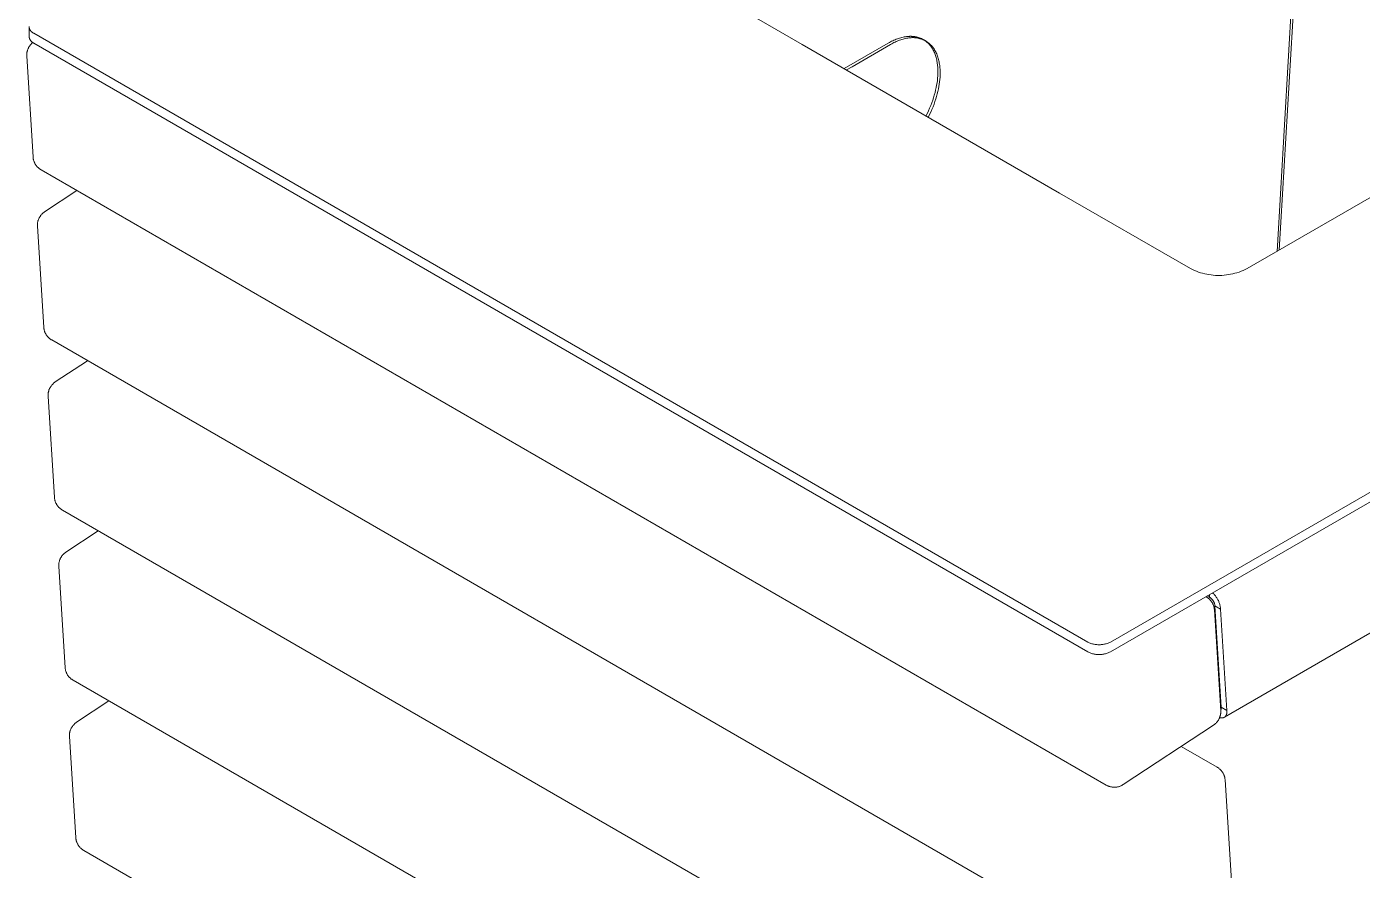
# Model space of a CAD drawing. Header units: millimetres. Extents: x -92 to 3826, y 8 to 2374.
# Drawn here: x 2458.9 to 2792.3, y 1609.1 to 1819.5 of the extents above; entities that cross this region are included whole.
import ezdxf

# ---------------------------------------------------------------- set-up
doc = ezdxf.new("R2010")
doc.units = ezdxf.units.MM
doc.layers.add('ZANO_R', color=7, linetype='Continuous', lineweight=0)

msp = doc.modelspace()

# ---------------------------------------------------------------- linework, layer by layer
at = {"layer": 'ZANO_R'}
for p, q in [((2771, 1763.47), (2779.61, 1910.69)), ((2771.56, 1763.8), (2780.14, 1910.38)), ((2729.4, 1666), (3058.28, 1855.8)), ((2729.4, 1663.55), (3058.28, 1853.35)), ((2897.87, 1836.69), (2763.52, 1759.16)), ((2652.5, 1815.09), (2622.1, 1832.65)), ((2459.53, 1819.53), (2459.53, 1819.5)), ((2459.53, 1817.05), (2459.53, 1819.5)), ((2459.53, 1819.5), (2459.53, 1819.47)), ((2459.53, 1819.47), (2459.53, 1819.44)), ((2459.53, 1819.44), (2459.53, 1819.41)), ((2459.53, 1819.41), (2459.54, 1819.38)), ((2459.53, 1817.05), (2459.54, 1816.98)), ((2459.54, 1819.38), (2459.54, 1819.35)), ((2459.54, 1819.35), (2459.54, 1819.32)), ((2459.54, 1819.32), (2459.55, 1819.29)), ((2459.54, 1816.98), (2459.55, 1816.91)), ((2459.55, 1819.29), (2459.55, 1819.26)), ((2459.55, 1819.26), (2459.56, 1819.23)), ((2459.55, 1816.91), (2459.56, 1816.84)), ((2459.56, 1819.23), (2459.56, 1819.2)), ((2459.56, 1819.2), (2459.57, 1819.17)), ((2459.56, 1816.84), (2459.58, 1816.77)), ((2459.57, 1819.17), (2459.58, 1819.14)), ((2459.58, 1819.14), (2459.59, 1819.12)), ((2459.58, 1816.77), (2459.59, 1816.71)), ((2459.59, 1819.12), (2459.6, 1819.09)), ((2459.6, 1819.09), (2459.6, 1819.06)), ((2459.6, 1819.06), (2459.61, 1819.03)), ((2459.61, 1819.03), (2459.63, 1819)), ((2459.63, 1819), (2459.64, 1818.97)), ((2459.64, 1818.97), (2459.65, 1818.94)), ((2459.65, 1818.94), (2459.66, 1818.91)), ((2459.66, 1818.91), (2459.68, 1818.88)), ((2459.68, 1818.88), (2459.69, 1818.86)), ((2459.69, 1818.86), (2459.7, 1818.83)), ((2459.7, 1818.83), (2459.72, 1818.8)), ((2459.72, 1818.8), (2459.73, 1818.77)), ((2459.73, 1818.77), (2459.75, 1818.75)), ((2459.75, 1818.75), (2459.77, 1818.72)), ((2459.77, 1818.72), (2459.78, 1818.69)), ((2459.78, 1818.69), (2459.82, 1818.64)), ((2459.82, 1818.64), (2459.86, 1818.58)), ((2459.86, 1818.58), (2459.9, 1818.53)), ((2459.9, 1818.53), (2459.94, 1818.48)), ((2459.94, 1818.48), (2459.99, 1818.43)), ((2459.99, 1818.43), (2460.03, 1818.38)), ((2460.03, 1818.38), (2460.08, 1818.33)), ((2460.08, 1818.33), (2460.13, 1818.28)), ((2460.13, 1818.28), (2460.18, 1818.24)), ((2460.18, 1818.24), (2460.23, 1818.19)), ((2460.23, 1818.19), (2460.29, 1818.15)), ((2460.29, 1818.15), (2460.34, 1818.1)), ((2460.34, 1818.1), (2460.4, 1818.06)), ((2460.4, 1818.06), (2460.46, 1818.02)), ((2460.46, 1818.02), (2460.52, 1817.98)), ((2460.52, 1817.98), (2460.58, 1817.94)), ((2460.58, 1817.94), (2460.64, 1817.9)), ((2460.64, 1817.9), (2460.7, 1817.87)), ((2460.7, 1817.87), (2723.75, 1666)), ((2677.09, 1816.77), (2676.8, 1816.69)), ((2677.38, 1816.85), (2677.09, 1816.77)), ((2677.67, 1816.91), (2677.38, 1816.85)), ((2677.96, 1816.97), (2677.67, 1816.91)), ((2678.25, 1817.02), (2677.96, 1816.97)), ((2678.53, 1817.06), (2678.25, 1817.02)), ((2678.82, 1817.09), (2678.53, 1817.06)), ((2679.1, 1817.11), (2678.82, 1817.09)), ((2679.24, 1817.11), (2679.1, 1817.11)), ((2679.38, 1816.76), (2679.1, 1816.73)), ((2679.38, 1817.12), (2679.24, 1817.11)), ((2679.52, 1817.12), (2679.38, 1817.12)), ((2679.67, 1816.78), (2679.38, 1816.76)), ((2679.66, 1817.12), (2679.52, 1817.12)), ((2679.8, 1817.11), (2679.66, 1817.12)), ((2679.81, 1816.79), (2679.67, 1816.78)), ((2679.94, 1817.11), (2679.8, 1817.11)), ((2679.95, 1816.79), (2679.81, 1816.79)), ((2680.07, 1817.1), (2679.94, 1817.11)), ((2680.09, 1816.79), (2679.95, 1816.79)), ((2680.21, 1817.08), (2680.07, 1817.1)), ((2680.23, 1816.79), (2680.09, 1816.79)), ((2680.35, 1817.07), (2680.21, 1817.08)), ((2680.36, 1816.79), (2680.23, 1816.79)), ((2680.48, 1817.05), (2680.35, 1817.07)), ((2680.5, 1816.78), (2680.36, 1816.79)), ((2680.61, 1817.03), (2680.48, 1817.05)), ((2680.64, 1816.77), (2680.5, 1816.78)), ((2680.75, 1817.01), (2680.61, 1817.03)), ((2680.78, 1816.76), (2680.64, 1816.77)), ((2680.88, 1816.99), (2680.75, 1817.01)), ((2680.91, 1816.74), (2680.78, 1816.76)), ((2681.01, 1816.96), (2680.88, 1816.99)), ((2681.14, 1816.93), (2681.01, 1816.96)), ((2681.27, 1816.9), (2681.14, 1816.93)), ((2681.4, 1816.86), (2681.27, 1816.9)), ((2681.53, 1816.82), (2681.4, 1816.86)), ((2681.65, 1816.78), (2681.53, 1816.82)), ((2681.78, 1816.74), (2681.65, 1816.78)), ((2459.05, 1813.41), (2459.09, 1813.54)), ((2459.09, 1813.54), (2459.13, 1813.68)), ((2459.13, 1813.68), (2459.17, 1813.81)), ((2459.17, 1813.81), (2459.22, 1813.94)), ((2459.22, 1813.94), (2459.28, 1814.06)), ((2459.28, 1814.06), (2459.34, 1814.19)), ((2459.34, 1814.19), (2459.4, 1814.31)), ((2459.4, 1814.31), (2459.47, 1814.43)), ((2459.47, 1814.43), (2459.54, 1814.55)), ((2459.54, 1814.55), (2459.61, 1814.67)), ((2459.59, 1816.71), (2459.61, 1816.64)), ((2459.61, 1816.64), (2459.64, 1816.57)), ((2459.61, 1814.67), (2459.69, 1814.78)), ((2459.64, 1816.57), (2459.66, 1816.51)), ((2459.66, 1816.51), (2459.69, 1816.44)), ((2459.69, 1816.44), (2459.72, 1816.38)), ((2459.69, 1814.78), (2459.77, 1814.89)), ((2459.72, 1816.38), (2459.75, 1816.32)), ((2459.75, 1816.32), (2459.78, 1816.26)), ((2459.77, 1814.89), (2459.86, 1815)), ((2459.78, 1816.26), (2459.82, 1816.19)), ((2459.82, 1816.19), (2459.86, 1816.14)), ((2459.86, 1816.14), (2459.9, 1816.08)), ((2459.86, 1815), (2459.95, 1815.1)), ((2459.9, 1816.08), (2459.94, 1816.02)), ((2459.94, 1816.02), (2459.98, 1815.97)), ((2459.95, 1815.1), (2460.05, 1815.2)), ((2459.98, 1815.97), (2460.03, 1815.91)), ((2460.03, 1815.91), (2460.08, 1815.86)), ((2460.05, 1815.2), (2460.14, 1815.3)), ((2460.08, 1815.86), (2460.13, 1815.81)), ((2460.13, 1815.81), (2460.18, 1815.76)), ((2460.14, 1815.3), (2460.24, 1815.4)), ((2460.18, 1815.76), (2460.23, 1815.72)), ((2460.23, 1815.72), (2460.28, 1815.67)), ((2460.24, 1815.4), (2460.35, 1815.49)), ((2460.28, 1815.67), (2460.34, 1815.63)), ((2460.34, 1815.63), (2460.4, 1815.59)), ((2460.35, 1815.49), (2460.46, 1815.57)), ((2460.4, 1815.59), (2460.45, 1815.55)), ((2460.45, 1815.55), (2460.51, 1815.52)), ((2460.51, 1815.52), (2460.58, 1815.48)), ((2460.58, 1815.48), (2460.64, 1815.45)), ((2460.64, 1815.45), (2460.7, 1815.42)), ((2460.7, 1815.42), (2723.74, 1663.55)), ((2652.5, 1815.09), (2716.73, 1778.01)), ((2673.98, 1815.43), (2662.95, 1809.06)), ((2674.54, 1815.1), (2664.93, 1809.55)), ((2674.25, 1815.59), (2673.98, 1815.43)), ((2674.53, 1815.74), (2674.25, 1815.59)), ((2674.81, 1815.88), (2674.53, 1815.74)), ((2674.82, 1815.26), (2674.54, 1815.1)), ((2675.09, 1816.02), (2674.81, 1815.88)), ((2675.09, 1815.41), (2674.82, 1815.26)), ((2675.37, 1816.15), (2675.09, 1816.02)), ((2675.37, 1815.55), (2675.09, 1815.41)), ((2675.66, 1816.27), (2675.37, 1816.15)), ((2675.65, 1815.69), (2675.37, 1815.55)), ((2675.94, 1815.82), (2675.65, 1815.69)), ((2675.94, 1816.38), (2675.66, 1816.27)), ((2676.23, 1816.49), (2675.94, 1816.38)), ((2676.22, 1815.94), (2675.94, 1815.82)), ((2676.51, 1816.06), (2676.22, 1815.94)), ((2676.52, 1816.59), (2676.23, 1816.49)), ((2676.79, 1816.17), (2676.51, 1816.06)), ((2676.8, 1816.69), (2676.52, 1816.59)), ((2677.08, 1816.27), (2676.79, 1816.17)), ((2677.37, 1816.36), (2677.08, 1816.27)), ((2677.66, 1816.44), (2677.37, 1816.36)), ((2677.95, 1816.52), (2677.66, 1816.44)), ((2678.24, 1816.59), (2677.95, 1816.52)), ((2678.52, 1816.64), (2678.24, 1816.59)), ((2678.81, 1816.69), (2678.52, 1816.64)), ((2679.1, 1816.73), (2678.81, 1816.69)), ((2681.05, 1816.73), (2680.91, 1816.74)), ((2681.18, 1816.71), (2681.05, 1816.73)), ((2681.31, 1816.68), (2681.18, 1816.71)), ((2681.45, 1816.66), (2681.31, 1816.68)), ((2681.58, 1816.63), (2681.45, 1816.66)), ((2681.71, 1816.6), (2681.58, 1816.63)), ((2681.84, 1816.57), (2681.71, 1816.6)), ((2681.9, 1816.69), (2681.78, 1816.74)), ((2681.96, 1816.53), (2681.84, 1816.57)), ((2682.02, 1816.64), (2681.9, 1816.69)), ((2682.09, 1816.5), (2681.96, 1816.53)), ((2682.14, 1816.59), (2682.02, 1816.64)), ((2682.22, 1816.46), (2682.09, 1816.5)), ((2682.26, 1816.54), (2682.14, 1816.59)), ((2682.34, 1816.41), (2682.22, 1816.46)), ((2682.38, 1816.48), (2682.26, 1816.54)), ((2682.47, 1816.37), (2682.34, 1816.41)), ((2682.5, 1816.42), (2682.38, 1816.48)), ((2682.59, 1816.32), (2682.47, 1816.37)), ((2682.61, 1816.36), (2682.5, 1816.42)), ((2682.71, 1816.27), (2682.59, 1816.32)), ((2682.73, 1816.3), (2682.61, 1816.36)), ((2682.83, 1816.21), (2682.71, 1816.27)), ((2682.95, 1816.16), (2682.83, 1816.21)), ((2683.06, 1816.1), (2682.95, 1816.16)), ((2683.11, 1816.06), (2683, 1816.13)), ((2683.18, 1816.04), (2683.06, 1816.1)), ((2683.21, 1815.98), (2683.11, 1816.06)), ((2683.29, 1815.97), (2683.18, 1816.04)), ((2683.31, 1815.91), (2683.21, 1815.98)), ((2683.4, 1815.9), (2683.29, 1815.97)), ((2683.41, 1815.83), (2683.31, 1815.91)), ((2683.52, 1815.84), (2683.4, 1815.9)), ((2683.51, 1815.75), (2683.41, 1815.83)), ((2683.61, 1815.67), (2683.51, 1815.75)), ((2683.63, 1815.76), (2683.52, 1815.84)), ((2683.71, 1815.59), (2683.61, 1815.67)), ((2683.73, 1815.69), (2683.63, 1815.76)), ((2683.8, 1815.5), (2683.71, 1815.59)), ((2683.84, 1815.61), (2683.73, 1815.69)), ((2683.89, 1815.42), (2683.8, 1815.5)), ((2683.94, 1815.53), (2683.84, 1815.61)), ((2683.98, 1815.33), (2683.89, 1815.42)), ((2684.05, 1815.45), (2683.94, 1815.53)), ((2684.07, 1815.23), (2683.98, 1815.33)), ((2684.15, 1815.37), (2684.05, 1815.45)), ((2684.16, 1815.14), (2684.07, 1815.23)), ((2684.25, 1815.28), (2684.15, 1815.37)), ((2684.25, 1815.04), (2684.16, 1815.14)), ((2684.35, 1815.19), (2684.25, 1815.28)), ((2684.33, 1814.95), (2684.25, 1815.04)), ((2684.41, 1814.85), (2684.33, 1814.95)), ((2684.44, 1815.1), (2684.35, 1815.19)), ((2684.49, 1814.74), (2684.41, 1814.85)), ((2684.54, 1815.01), (2684.44, 1815.1)), ((2684.57, 1814.64), (2684.49, 1814.74)), ((2684.63, 1814.91), (2684.54, 1815.01)), ((2684.65, 1814.53), (2684.57, 1814.64)), ((2684.72, 1814.82), (2684.63, 1814.91)), ((2684.73, 1814.43), (2684.65, 1814.53)), ((2684.81, 1814.72), (2684.72, 1814.82)), ((2684.8, 1814.32), (2684.73, 1814.43)), ((2684.87, 1814.21), (2684.8, 1814.32)), ((2684.9, 1814.61), (2684.81, 1814.72)), ((2684.94, 1814.09), (2684.87, 1814.21)), ((2684.99, 1814.51), (2684.9, 1814.61)), ((2685.01, 1813.98), (2684.94, 1814.09)), ((2685.07, 1814.4), (2684.99, 1814.51)), ((2685.08, 1813.86), (2685.01, 1813.98)), ((2685.15, 1814.3), (2685.07, 1814.4)), ((2685.21, 1813.63), (2685.08, 1813.86)), ((2685.23, 1814.19), (2685.15, 1814.3)), ((2685.33, 1813.38), (2685.21, 1813.63)), ((2685.31, 1814.07), (2685.23, 1814.19)), ((2685.39, 1813.96), (2685.31, 1814.07)), ((2685.46, 1813.84), (2685.39, 1813.96)), ((2685.53, 1813.72), (2685.46, 1813.84)), ((2685.6, 1813.6), (2685.53, 1813.72)), ((2685.67, 1813.48), (2685.6, 1813.6)), ((2685.74, 1813.36), (2685.67, 1813.48)), ((2458.93, 1812.59), (2458.94, 1812.73)), ((2458.93, 1812.45), (2458.93, 1812.59)), ((2458.93, 1812.32), (2458.93, 1812.45)), ((2458.94, 1812.18), (2458.93, 1812.32)), ((2458.94, 1812.73), (2458.95, 1812.87)), ((2460.51, 1787.02), (2458.94, 1812.18)), ((2458.95, 1812.87), (2458.97, 1813)), ((2458.97, 1813), (2458.99, 1813.14)), ((2458.99, 1813.14), (2459.02, 1813.28)), ((2459.02, 1813.28), (2459.05, 1813.41)), ((2685.44, 1813.13), (2685.33, 1813.38)), ((2685.55, 1812.88), (2685.44, 1813.13)), ((2685.65, 1812.62), (2685.55, 1812.88)), ((2685.75, 1812.35), (2685.65, 1812.62)), ((2685.81, 1813.23), (2685.74, 1813.36)), ((2685.83, 1812.08), (2685.75, 1812.35)), ((2685.93, 1812.98), (2685.81, 1813.23)), ((2685.91, 1811.81), (2685.83, 1812.08)), ((2685.98, 1811.53), (2685.91, 1811.81)), ((2686.05, 1812.72), (2685.93, 1812.98)), ((2686.05, 1811.25), (2685.98, 1811.53)), ((2686.16, 1812.45), (2686.05, 1812.72)), ((2686.11, 1810.96), (2686.05, 1811.25)), ((2686.16, 1810.67), (2686.11, 1810.96)), ((2686.26, 1812.18), (2686.16, 1812.45)), ((2686.21, 1810.38), (2686.16, 1810.67)), ((2686.25, 1810.09), (2686.21, 1810.38)), ((2686.28, 1809.79), (2686.25, 1810.09)), ((2686.35, 1811.9), (2686.26, 1812.18)), ((2686.44, 1811.62), (2686.35, 1811.9)), ((2686.52, 1811.33), (2686.44, 1811.62)), ((2686.59, 1811.04), (2686.52, 1811.33)), ((2686.65, 1810.74), (2686.59, 1811.04)), ((2686.71, 1810.44), (2686.65, 1810.74)), ((2686.76, 1810.14), (2686.71, 1810.44)), ((2686.8, 1809.83), (2686.76, 1810.14)), ((2663.51, 1808.74), (2664.93, 1809.55)), ((2686.3, 1809.49), (2686.28, 1809.79)), ((2686.28, 1806.68), (2686.32, 1807.23)), ((2686.33, 1809.19), (2686.3, 1809.49)), ((2686.32, 1807.23), (2686.34, 1807.77)), ((2686.34, 1808.89), (2686.33, 1809.19)), ((2686.35, 1808.59), (2686.34, 1808.89)), ((2686.34, 1807.77), (2686.35, 1808.29)), ((2686.35, 1808.29), (2686.35, 1808.59)), ((2686.84, 1809.52), (2686.8, 1809.83)), ((2686.87, 1809.22), (2686.84, 1809.52)), ((2686.84, 1806.36), (2686.88, 1806.91)), ((2686.89, 1808.9), (2686.87, 1809.22)), ((2686.88, 1806.91), (2686.91, 1807.44)), ((2686.9, 1808.59), (2686.89, 1808.9)), ((2686.91, 1808.28), (2686.9, 1808.59)), ((2686.92, 1807.96), (2686.91, 1808.28)), ((2686.91, 1807.44), (2686.92, 1807.96)), ((3037.66, 1808.79), (2757.85, 1647.24)), ((2685.64, 1803.09), (2685.79, 1803.72)), ((2685.79, 1803.72), (2685.93, 1804.34)), ((2685.93, 1804.34), (2686.04, 1804.94)), ((2686.04, 1804.94), (2686.14, 1805.54)), ((2686.14, 1805.54), (2686.22, 1806.12)), ((2686.22, 1806.12), (2686.28, 1806.68)), ((2686.36, 1803.39), (2686.49, 1804.01)), ((2686.49, 1804.01), (2686.61, 1804.62)), ((2686.61, 1804.62), (2686.71, 1805.21)), ((2686.71, 1805.21), (2686.78, 1805.79)), ((2686.78, 1805.79), (2686.84, 1806.36)), ((2684.56, 1799.86), (2684.82, 1800.51)), ((2684.82, 1800.51), (2685.05, 1801.17)), ((2685.05, 1801.17), (2685.27, 1801.81)), ((2685.13, 1799.53), (2685.38, 1800.19)), ((2685.27, 1801.81), (2685.46, 1802.46)), ((2685.38, 1800.19), (2685.62, 1800.84)), ((2685.46, 1802.46), (2685.64, 1803.09)), ((2685.62, 1800.84), (2685.83, 1801.49)), ((2685.83, 1801.49), (2686.03, 1802.13)), ((2686.03, 1802.13), (2686.2, 1802.77)), ((2686.2, 1802.77), (2686.36, 1803.39)), ((2684, 1798.54), (2683.39, 1797.26)), ((2684.56, 1798.22), (2683.94, 1796.94)), ((2684, 1798.54), (2684.29, 1799.2)), ((2684.29, 1799.2), (2684.56, 1799.86)), ((2684.56, 1798.22), (2684.85, 1798.87)), ((2684.85, 1798.87), (2685.13, 1799.53)), ((2460.52, 1786.89), (2460.51, 1787.02)), ((2460.54, 1786.75), (2460.52, 1786.89)), ((2460.56, 1786.62), (2460.54, 1786.75)), ((2460.58, 1786.49), (2460.56, 1786.62)), ((2460.61, 1786.35), (2460.58, 1786.49)), ((2460.65, 1786.22), (2460.61, 1786.35)), ((2460.68, 1786.09), (2460.65, 1786.22)), ((2460.73, 1785.96), (2460.68, 1786.09)), ((2460.77, 1785.84), (2460.73, 1785.96)), ((2460.83, 1785.71), (2460.77, 1785.84)), ((2460.88, 1785.59), (2460.83, 1785.71)), ((2460.94, 1785.46), (2460.88, 1785.59)), ((2461, 1785.34), (2460.94, 1785.46)), ((2461.07, 1785.23), (2461, 1785.34)), ((2461.14, 1785.11), (2461.07, 1785.23)), ((2461.22, 1785), (2461.14, 1785.11)), ((2461.3, 1784.89), (2461.22, 1785)), ((2461.38, 1784.78), (2461.3, 1784.89)), ((2461.47, 1784.67), (2461.38, 1784.78)), ((2461.56, 1784.57), (2461.47, 1784.67)), ((2461.65, 1784.47), (2461.56, 1784.57)), ((2461.75, 1784.38), (2461.65, 1784.47)), ((2461.85, 1784.29), (2461.75, 1784.38)), ((2461.95, 1784.2), (2461.85, 1784.29)), ((2462.06, 1784.11), (2461.95, 1784.2)), ((2462.16, 1784.03), (2462.06, 1784.11)), ((2462.28, 1783.95), (2462.16, 1784.03)), ((2462.39, 1783.88), (2462.28, 1783.95)), ((2462.51, 1783.81), (2462.39, 1783.88)), ((2728.38, 1630.31), (2462.51, 1783.81)), ((2463.39, 1773.32), (2471.47, 1778.64)), ((2749.38, 1759.16), (2716.73, 1778.01)), ((2461.59, 1770.14), (2461.6, 1770.27)), ((2461.59, 1770), (2461.59, 1770.14)), ((2461.6, 1770.27), (2461.61, 1770.41)), ((2461.61, 1770.41), (2461.63, 1770.54)), ((2461.63, 1770.54), (2461.65, 1770.68)), ((2461.65, 1770.68), (2461.68, 1770.81)), ((2461.68, 1770.81), (2461.71, 1770.94)), ((2461.71, 1770.94), (2461.74, 1771.07)), ((2461.74, 1771.07), (2461.78, 1771.2)), ((2461.78, 1771.2), (2461.83, 1771.33)), ((2461.83, 1771.33), (2461.87, 1771.46)), ((2461.87, 1771.46), (2461.93, 1771.59)), ((2461.93, 1771.59), (2461.98, 1771.71)), ((2461.98, 1771.71), (2462.04, 1771.83)), ((2462.04, 1771.83), (2462.11, 1771.95)), ((2462.11, 1771.95), (2462.18, 1772.07)), ((2462.18, 1772.07), (2462.25, 1772.18)), ((2462.25, 1772.18), (2462.33, 1772.29)), ((2462.33, 1772.29), (2462.41, 1772.4)), ((2462.41, 1772.4), (2462.49, 1772.51)), ((2462.49, 1772.51), (2462.58, 1772.61)), ((2462.58, 1772.61), (2462.67, 1772.71)), ((2462.67, 1772.71), (2462.76, 1772.81)), ((2462.76, 1772.81), (2462.86, 1772.91)), ((2462.86, 1772.91), (2462.96, 1773)), ((2462.96, 1773), (2463.06, 1773.08)), ((2463.06, 1773.08), (2463.17, 1773.17)), ((2463.17, 1773.17), (2463.28, 1773.25)), ((2463.28, 1773.25), (2463.39, 1773.32)), ((2461.59, 1769.87), (2461.59, 1770)), ((2461.6, 1769.73), (2461.59, 1769.87)), ((2463.18, 1744.58), (2461.6, 1769.73)), ((2749.87, 1758.92), (2749.38, 1759.16)), ((2750.36, 1758.7), (2749.87, 1758.92)), ((2750.87, 1758.5), (2750.36, 1758.7)), ((2751.38, 1758.31), (2750.87, 1758.5)), ((2751.9, 1758.15), (2751.38, 1758.31)), ((2752.42, 1758), (2751.9, 1758.15)), ((2752.95, 1757.87), (2752.42, 1758)), ((2753.48, 1757.75), (2752.95, 1757.87)), ((2754.01, 1757.66), (2753.48, 1757.75)), ((2754.55, 1757.58), (2754.01, 1757.66)), ((2755.09, 1757.53), (2754.55, 1757.58)), ((2755.63, 1757.49), (2755.09, 1757.53)), ((2756.18, 1757.47), (2755.63, 1757.49)), ((2756.72, 1757.47), (2756.18, 1757.47)), ((2757.26, 1757.49), (2756.72, 1757.47)), ((2757.81, 1757.53), (2757.26, 1757.49)), ((2758.35, 1757.58), (2757.81, 1757.53)), ((2758.88, 1757.66), (2758.35, 1757.58)), ((2759.42, 1757.75), (2758.88, 1757.66)), ((2759.95, 1757.87), (2759.42, 1757.75)), ((2760.48, 1758), (2759.95, 1757.87)), ((2761, 1758.15), (2760.48, 1758)), ((2761.52, 1758.31), (2761, 1758.15)), ((2762.03, 1758.5), (2761.52, 1758.31)), ((2762.53, 1758.7), (2762.03, 1758.5)), ((2763.03, 1758.92), (2762.53, 1758.7)), ((2763.52, 1759.16), (2763.03, 1758.92)), ((2463.19, 1744.44), (2463.18, 1744.58)), ((2463.2, 1744.31), (2463.19, 1744.44)), ((2463.22, 1744.17), (2463.2, 1744.31)), ((2463.25, 1744.04), (2463.22, 1744.17)), ((2463.28, 1743.91), (2463.25, 1744.04)), ((2463.31, 1743.78), (2463.28, 1743.91)), ((2463.35, 1743.65), (2463.31, 1743.78)), ((2463.39, 1743.52), (2463.35, 1743.65)), ((2463.44, 1743.39), (2463.39, 1743.52)), ((2463.49, 1743.26), (2463.44, 1743.39)), ((2463.54, 1743.14), (2463.49, 1743.26)), ((2463.6, 1743.02), (2463.54, 1743.14)), ((2463.67, 1742.9), (2463.6, 1743.02)), ((2463.73, 1742.78), (2463.67, 1742.9)), ((2463.81, 1742.66), (2463.73, 1742.78)), ((2463.88, 1742.55), (2463.81, 1742.66)), ((2463.96, 1742.44), (2463.88, 1742.55)), ((2464.04, 1742.33), (2463.96, 1742.44)), ((2464.13, 1742.23), (2464.04, 1742.33)), ((2464.22, 1742.13), (2464.13, 1742.23)), ((2464.31, 1742.03), (2464.22, 1742.13)), ((2464.41, 1741.93), (2464.31, 1742.03)), ((2464.51, 1741.84), (2464.41, 1741.93)), ((2464.61, 1741.75), (2464.51, 1741.84)), ((2464.72, 1741.67), (2464.61, 1741.75)), ((2464.83, 1741.59), (2464.72, 1741.67)), ((2464.94, 1741.51), (2464.83, 1741.59)), ((2465.05, 1741.44), (2464.94, 1741.51)), ((2465.17, 1741.37), (2465.05, 1741.44)), ((2731.04, 1587.86), (2465.17, 1741.37)), ((2466.06, 1730.88), (2474.13, 1736.19)), ((2465.15, 1730.06), (2465.24, 1730.17)), ((2465.24, 1730.17), (2465.33, 1730.27)), ((2465.33, 1730.27), (2465.43, 1730.37)), ((2465.43, 1730.37), (2465.52, 1730.46)), ((2465.52, 1730.46), (2465.62, 1730.55)), ((2465.62, 1730.55), (2465.73, 1730.64)), ((2465.73, 1730.64), (2465.83, 1730.72)), ((2465.83, 1730.72), (2465.94, 1730.8)), ((2465.94, 1730.8), (2466.06, 1730.88)), ((2464.25, 1727.56), (2464.26, 1727.69)), ((2464.26, 1727.42), (2464.25, 1727.56)), ((2464.26, 1727.69), (2464.27, 1727.83)), ((2464.26, 1727.29), (2464.26, 1727.42)), ((2465.84, 1702.13), (2464.26, 1727.29)), ((2464.27, 1727.83), (2464.28, 1727.96)), ((2464.28, 1727.96), (2464.29, 1728.1)), ((2464.29, 1728.1), (2464.32, 1728.23)), ((2464.32, 1728.23), (2464.34, 1728.37)), ((2464.34, 1728.37), (2464.37, 1728.5)), ((2464.37, 1728.5), (2464.41, 1728.63)), ((2464.41, 1728.63), (2464.45, 1728.76)), ((2464.45, 1728.76), (2464.49, 1728.89)), ((2464.49, 1728.89), (2464.54, 1729.01)), ((2464.54, 1729.01), (2464.59, 1729.14)), ((2464.59, 1729.14), (2464.65, 1729.26)), ((2464.65, 1729.26), (2464.71, 1729.38)), ((2464.71, 1729.38), (2464.77, 1729.5)), ((2464.77, 1729.5), (2464.84, 1729.62)), ((2464.84, 1729.62), (2464.91, 1729.74)), ((2464.91, 1729.74), (2464.99, 1729.85)), ((2464.99, 1729.85), (2465.07, 1729.96)), ((2465.07, 1729.96), (2465.15, 1730.06)), ((2465.85, 1702), (2465.84, 1702.13)), ((2465.87, 1701.86), (2465.85, 1702)), ((2465.89, 1701.73), (2465.87, 1701.86)), ((2465.91, 1701.6), (2465.89, 1701.73)), ((2465.94, 1701.46), (2465.91, 1701.6)), ((2465.97, 1701.33), (2465.94, 1701.46)), ((2466.01, 1701.2), (2465.97, 1701.33)), ((2466.05, 1701.07), (2466.01, 1701.2)), ((2466.1, 1700.94), (2466.05, 1701.07)), ((2466.15, 1700.82), (2466.1, 1700.94)), ((2466.21, 1700.69), (2466.15, 1700.82)), ((2466.27, 1700.57), (2466.21, 1700.69)), ((2466.33, 1700.45), (2466.27, 1700.57)), ((2466.4, 1700.33), (2466.33, 1700.45)), ((2466.47, 1700.22), (2466.4, 1700.33)), ((2466.54, 1700.11), (2466.47, 1700.22)), ((2466.62, 1700), (2466.54, 1700.11)), ((2466.71, 1699.89), (2466.62, 1700)), ((2466.79, 1699.78), (2466.71, 1699.89)), ((2466.88, 1699.68), (2466.79, 1699.78)), ((2466.98, 1699.58), (2466.88, 1699.68)), ((2467.07, 1699.49), (2466.98, 1699.58)), ((2467.17, 1699.4), (2467.07, 1699.49)), ((2467.28, 1699.31), (2467.17, 1699.4)), ((2467.38, 1699.22), (2467.28, 1699.31)), ((2467.49, 1699.14), (2467.38, 1699.22)), ((2467.6, 1699.06), (2467.49, 1699.14)), ((2467.72, 1698.99), (2467.6, 1699.06)), ((2467.83, 1698.92), (2467.72, 1698.99)), ((2733.71, 1545.42), (2467.83, 1698.92)), ((2468.72, 1688.43), (2476.79, 1693.75)), ((2467.25, 1686.69), (2467.31, 1686.82)), ((2467.31, 1686.82), (2467.37, 1686.94)), ((2467.37, 1686.94), (2467.43, 1687.06)), ((2467.43, 1687.06), (2467.5, 1687.17)), ((2467.5, 1687.17), (2467.58, 1687.29)), ((2467.58, 1687.29), (2467.65, 1687.4)), ((2467.65, 1687.4), (2467.73, 1687.51)), ((2467.73, 1687.51), (2467.82, 1687.62)), ((2467.82, 1687.62), (2467.9, 1687.72)), ((2467.9, 1687.72), (2468, 1687.82)), ((2468, 1687.82), (2468.09, 1687.92)), ((2468.09, 1687.92), (2468.19, 1688.01)), ((2468.19, 1688.01), (2468.29, 1688.1)), ((2468.29, 1688.1), (2468.39, 1688.19)), ((2468.39, 1688.19), (2468.5, 1688.28)), ((2468.5, 1688.28), (2468.61, 1688.36)), ((2468.61, 1688.36), (2468.72, 1688.43)), ((2466.92, 1685.25), (2466.93, 1685.38)), ((2466.92, 1685.11), (2466.92, 1685.25)), ((2466.92, 1684.98), (2466.92, 1685.11)), ((2466.93, 1684.84), (2466.92, 1684.98)), ((2466.93, 1685.38), (2466.94, 1685.52)), ((2468.5, 1659.69), (2466.93, 1684.84)), ((2466.94, 1685.52), (2466.96, 1685.65)), ((2466.96, 1685.65), (2466.98, 1685.79)), ((2466.98, 1685.79), (2467, 1685.92)), ((2467, 1685.92), (2467.04, 1686.05)), ((2467.04, 1686.05), (2467.07, 1686.18)), ((2467.07, 1686.18), (2467.11, 1686.31)), ((2467.11, 1686.31), (2467.15, 1686.44)), ((2467.15, 1686.44), (2467.2, 1686.57)), ((2467.2, 1686.57), (2467.25, 1686.69)), ((2753.25, 1677.31), (2753.37, 1677.25)), ((2753.37, 1677.25), (2753.49, 1677.18)), ((2753.49, 1677.18), (2753.6, 1677.1)), ((2754.14, 1677.18), (2753.58, 1677.5)), ((2753.6, 1677.1), (2753.71, 1677.02)), ((2753.71, 1677.02), (2753.82, 1676.94)), ((2753.82, 1676.94), (2753.93, 1676.86)), ((2753.93, 1676.86), (2754.03, 1676.77)), ((2754.03, 1676.77), (2754.13, 1676.68)), ((2754.14, 1677.18), (2754.14, 1677.82)), ((2754.22, 1677.13), (2754.14, 1677.18)), ((2754.3, 1677.08), (2754.22, 1677.13)), ((2754.38, 1677.02), (2754.3, 1677.08)), ((2754.46, 1676.96), (2754.38, 1677.02)), ((2754.53, 1676.9), (2754.46, 1676.96)), ((2754.61, 1676.83), (2754.53, 1676.9)), ((2754.68, 1676.76), (2754.61, 1676.83)), ((2754.75, 1676.69), (2754.68, 1676.76)), ((2754.9, 1678.27), (2755.05, 1678.13)), ((2755.05, 1678.13), (2755.2, 1677.99)), ((2755.2, 1677.99), (2755.34, 1677.84)), ((2755.34, 1677.84), (2755.47, 1677.69)), ((2755.47, 1677.69), (2755.6, 1677.54)), ((2755.6, 1677.54), (2755.72, 1677.38)), ((2755.72, 1677.38), (2755.84, 1677.22)), ((2755.84, 1677.22), (2755.95, 1677.05)), ((2755.95, 1677.05), (2756.06, 1676.88)), ((2756.06, 1676.88), (2756.16, 1676.7)), ((2754.13, 1676.68), (2754.23, 1676.58)), ((2754.23, 1676.58), (2754.32, 1676.48)), ((2754.32, 1676.48), (2754.41, 1676.38)), ((2754.41, 1676.38), (2754.5, 1676.28)), ((2754.5, 1676.28), (2754.58, 1676.17)), ((2754.58, 1676.17), (2754.66, 1676.06)), ((2754.66, 1676.06), (2754.74, 1675.95)), ((2754.74, 1675.95), (2754.81, 1675.83)), ((2754.81, 1676.62), (2754.75, 1676.69)), ((2754.88, 1676.55), (2754.81, 1676.62)), ((2754.81, 1675.83), (2754.87, 1675.71)), ((2754.87, 1675.71), (2754.94, 1675.59)), ((2754.94, 1676.47), (2754.88, 1676.55)), ((2754.99, 1676.39), (2754.94, 1676.47)), ((2754.94, 1675.59), (2755, 1675.47)), ((2755.05, 1676.31), (2754.99, 1676.39)), ((2755, 1675.47), (2755.05, 1675.35)), ((2755.1, 1676.23), (2755.05, 1676.31)), ((2755.05, 1675.35), (2755.1, 1675.22)), ((2755.15, 1676.14), (2755.1, 1676.23)), ((2755.1, 1675.22), (2755.15, 1675.09)), ((2755.2, 1676.06), (2755.15, 1676.14)), ((2755.15, 1675.09), (2755.19, 1674.96)), ((2755.19, 1674.96), (2755.23, 1674.83)), ((2755.24, 1675.97), (2755.2, 1676.06)), ((2755.23, 1674.83), (2755.26, 1674.7)), ((2755.28, 1675.88), (2755.24, 1675.97)), ((2755.26, 1674.7), (2755.29, 1674.57)), ((2755.32, 1675.79), (2755.28, 1675.88)), ((2755.29, 1674.57), (2755.32, 1674.44)), ((2755.35, 1675.7), (2755.32, 1675.79)), ((2755.32, 1674.44), (2755.34, 1674.3)), ((2755.34, 1674.3), (2755.35, 1674.17)), ((2755.38, 1675.6), (2755.35, 1675.7)), ((2755.35, 1674.17), (2755.36, 1674.03)), ((2755.36, 1674.03), (2756.94, 1648.88)), ((2755.41, 1675.51), (2755.38, 1675.6)), ((2755.44, 1675.41), (2755.41, 1675.51)), ((2755.46, 1675.32), (2755.44, 1675.41)), ((2755.47, 1675.22), (2755.46, 1675.32)), ((2755.49, 1675.13), (2755.47, 1675.22)), ((2755.5, 1675.03), (2755.49, 1675.13)), ((2755.5, 1675.03), (2756.91, 1674.21)), ((2757.09, 1649.72), (2755.5, 1675.03)), ((2756.16, 1676.7), (2756.26, 1676.53)), ((2756.26, 1676.53), (2756.35, 1676.34)), ((2756.35, 1676.34), (2756.43, 1676.16)), ((2756.43, 1676.16), (2756.51, 1675.97)), ((2756.51, 1675.97), (2756.58, 1675.79)), ((2756.58, 1675.79), (2756.64, 1675.59)), ((2756.64, 1675.59), (2756.7, 1675.4)), ((2756.7, 1675.4), (2756.75, 1675.21)), ((2756.75, 1675.21), (2756.8, 1675.01)), ((2756.8, 1675.01), (2756.84, 1674.81)), ((2756.84, 1674.81), (2756.87, 1674.61)), ((2756.87, 1674.61), (2756.9, 1674.41)), ((2756.9, 1674.41), (2756.91, 1674.21)), ((2756.91, 1674.21), (2758.5, 1648.9)), ((2723.74, 1663.55), (2723.94, 1663.45)), ((2723.75, 1666), (2723.94, 1665.9)), ((2723.94, 1665.9), (2724.14, 1665.82)), ((2723.94, 1663.45), (2724.14, 1663.37)), ((2724.14, 1665.82), (2724.34, 1665.74)), ((2724.34, 1665.74), (2724.55, 1665.66)), ((2724.55, 1665.66), (2724.75, 1665.59)), ((2724.75, 1665.59), (2724.96, 1665.53)), ((2724.96, 1665.53), (2725.17, 1665.48)), ((2725.17, 1665.48), (2725.39, 1665.44)), ((2725.39, 1665.44), (2725.6, 1665.4)), ((2725.6, 1665.4), (2725.81, 1665.37)), ((2725.81, 1665.37), (2726.03, 1665.35)), ((2726.03, 1665.35), (2726.25, 1665.33)), ((2726.25, 1665.33), (2726.47, 1665.32)), ((2726.47, 1665.32), (2726.68, 1665.32)), ((2726.68, 1665.32), (2726.9, 1665.33)), ((2726.9, 1665.33), (2727.12, 1665.35)), ((2727.12, 1665.35), (2727.33, 1665.37)), ((2727.33, 1665.37), (2727.55, 1665.4)), ((2727.55, 1665.4), (2727.76, 1665.44)), ((2727.76, 1665.44), (2727.97, 1665.48)), ((2727.97, 1665.48), (2728.19, 1665.53)), ((2728.19, 1665.53), (2728.39, 1665.59)), ((2728.39, 1665.59), (2728.6, 1665.66)), ((2728.6, 1665.66), (2728.81, 1665.73)), ((2728.81, 1665.73), (2729.01, 1665.82)), ((2729.01, 1665.82), (2729.21, 1665.9)), ((2729.01, 1663.37), (2729.21, 1663.45)), ((2729.21, 1665.9), (2729.4, 1666)), ((2729.21, 1663.45), (2729.4, 1663.55)), ((2724.14, 1663.37), (2724.34, 1663.29)), ((2724.34, 1663.29), (2724.55, 1663.21)), ((2724.55, 1663.21), (2724.75, 1663.14)), ((2724.75, 1663.14), (2724.96, 1663.08)), ((2724.96, 1663.08), (2725.17, 1663.03)), ((2725.17, 1663.03), (2725.38, 1662.99)), ((2725.38, 1662.99), (2725.6, 1662.95)), ((2725.6, 1662.95), (2725.81, 1662.92)), ((2725.81, 1662.92), (2726.03, 1662.9)), ((2726.03, 1662.9), (2726.25, 1662.88)), ((2726.25, 1662.88), (2726.46, 1662.87)), ((2726.46, 1662.87), (2726.68, 1662.87)), ((2726.68, 1662.87), (2726.9, 1662.88)), ((2726.9, 1662.88), (2727.12, 1662.9)), ((2727.12, 1662.9), (2727.33, 1662.92)), ((2727.33, 1662.92), (2727.55, 1662.95)), ((2727.55, 1662.95), (2727.76, 1662.99)), ((2727.76, 1662.99), (2727.97, 1663.03)), ((2727.97, 1663.03), (2728.19, 1663.08)), ((2728.19, 1663.08), (2728.39, 1663.14)), ((2728.39, 1663.14), (2728.6, 1663.21)), ((2728.6, 1663.21), (2728.81, 1663.29)), ((2728.81, 1663.29), (2729.01, 1663.37)), ((2468.52, 1659.55), (2468.5, 1659.69)), ((2468.53, 1659.42), (2468.52, 1659.55)), ((2468.55, 1659.28), (2468.53, 1659.42)), ((2468.58, 1659.15), (2468.55, 1659.28)), ((2468.6, 1659.02), (2468.58, 1659.15)), ((2468.64, 1658.89), (2468.6, 1659.02)), ((2468.68, 1658.76), (2468.64, 1658.89)), ((2468.72, 1658.63), (2468.68, 1658.76)), ((2468.76, 1658.5), (2468.72, 1658.63)), ((2468.82, 1658.37), (2468.76, 1658.5)), ((2468.87, 1658.25), (2468.82, 1658.37)), ((2468.93, 1658.13), (2468.87, 1658.25)), ((2468.99, 1658.01), (2468.93, 1658.13)), ((2469.06, 1657.89), (2468.99, 1658.01)), ((2469.13, 1657.77), (2469.06, 1657.89)), ((2469.21, 1657.66), (2469.13, 1657.77)), ((2469.29, 1657.55), (2469.21, 1657.66)), ((2469.37, 1657.44), (2469.29, 1657.55)), ((2469.46, 1657.34), (2469.37, 1657.44)), ((2469.55, 1657.24), (2469.46, 1657.34)), ((2469.64, 1657.14), (2469.55, 1657.24)), ((2469.74, 1657.04), (2469.64, 1657.14)), ((2469.84, 1656.95), (2469.74, 1657.04)), ((2469.94, 1656.86), (2469.84, 1656.95)), ((2470.05, 1656.78), (2469.94, 1656.86)), ((2470.15, 1656.7), (2470.05, 1656.78)), ((2470.27, 1656.62), (2470.15, 1656.7)), ((2470.38, 1656.54), (2470.27, 1656.62)), ((2470.5, 1656.47), (2470.38, 1656.54)), ((2736.37, 1502.97), (2470.5, 1656.47)), ((2756.68, 1656.19), (2756.49, 1656.07)), ((2471.38, 1645.99), (2479.46, 1651.3)), ((2756.5, 1646.78), (2756.43, 1646.66)), ((2756.56, 1646.9), (2756.5, 1646.78)), ((2756.62, 1647.03), (2756.56, 1646.9)), ((2756.67, 1647.15), (2756.62, 1647.03)), ((2756.72, 1647.28), (2756.67, 1647.15)), ((2756.71, 1647.13), (2756.67, 1647.15)), ((2756.76, 1647.12), (2756.71, 1647.13)), ((2756.76, 1647.41), (2756.72, 1647.28)), ((2756.8, 1647.54), (2756.76, 1647.41)), ((2756.81, 1647.11), (2756.76, 1647.12)), ((2756.83, 1647.67), (2756.8, 1647.54)), ((2756.86, 1647.1), (2756.81, 1647.11)), ((2756.86, 1647.8), (2756.83, 1647.67)), ((2756.89, 1647.93), (2756.86, 1647.8)), ((2756.91, 1647.09), (2756.86, 1647.1)), ((2756.91, 1648.07), (2756.89, 1647.93)), ((2756.93, 1648.2), (2756.91, 1648.07)), ((2756.95, 1647.08), (2756.91, 1647.09)), ((2756.93, 1649.05), (2756.95, 1649.08)), ((2756.94, 1648.34), (2756.93, 1648.2)), ((2756.94, 1648.88), (2756.95, 1648.74)), ((2756.95, 1648.47), (2756.94, 1648.34)), ((2756.95, 1649.08), (2756.97, 1649.11)), ((2756.95, 1648.74), (2756.95, 1648.61)), ((2756.95, 1648.61), (2756.95, 1648.47)), ((2757, 1647.07), (2756.95, 1647.08)), ((2756.97, 1649.11), (2756.98, 1649.13)), ((2756.98, 1649.13), (2757, 1649.16)), ((2757, 1649.16), (2757.01, 1649.19)), ((2757.05, 1647.07), (2757, 1647.07)), ((2757.01, 1649.19), (2757.02, 1649.22)), ((2757.02, 1649.22), (2757.04, 1649.25)), ((2757.04, 1649.25), (2757.05, 1649.28)), ((2757.05, 1649.28), (2757.06, 1649.31)), ((2757.1, 1647.06), (2757.05, 1647.07)), ((2757.06, 1649.31), (2757.07, 1649.34)), ((2757.07, 1649.37), (2757.08, 1649.4)), ((2757.07, 1649.34), (2757.07, 1649.37)), ((2757.08, 1649.4), (2757.09, 1649.43)), ((2757.09, 1649.69), (2757.09, 1649.72)), ((2758.5, 1648.9), (2757.09, 1649.72)), ((2757.09, 1649.65), (2757.09, 1649.69)), ((2757.1, 1649.62), (2757.09, 1649.65)), ((2757.09, 1649.5), (2757.1, 1649.53)), ((2757.09, 1649.46), (2757.09, 1649.5)), ((2757.09, 1649.43), (2757.09, 1649.46)), ((2757.1, 1649.59), (2757.1, 1649.62)), ((2757.1, 1649.56), (2757.1, 1649.59)), ((2757.1, 1649.53), (2757.1, 1649.56)), ((2757.15, 1647.06), (2757.1, 1647.06)), ((2757.19, 1647.06), (2757.15, 1647.06)), ((2757.24, 1647.06), (2757.19, 1647.06)), ((2757.29, 1647.06), (2757.24, 1647.06)), ((2757.33, 1647.07), (2757.29, 1647.06)), ((2757.36, 1647.07), (2757.33, 1647.07)), ((2757.38, 1647.07), (2757.36, 1647.07)), ((2757.4, 1647.08), (2757.38, 1647.07)), ((2757.43, 1647.08), (2757.4, 1647.08)), ((2757.45, 1647.08), (2757.43, 1647.08)), ((2757.47, 1647.09), (2757.45, 1647.08)), ((2757.49, 1647.09), (2757.47, 1647.09)), ((2757.51, 1647.1), (2757.49, 1647.09)), ((2757.53, 1647.1), (2757.51, 1647.1)), ((2757.55, 1647.11), (2757.53, 1647.1)), ((2757.57, 1647.11), (2757.55, 1647.11)), ((2757.59, 1647.12), (2757.57, 1647.11)), ((2757.62, 1647.13), (2757.59, 1647.12)), ((2757.64, 1647.14), (2757.62, 1647.13)), ((2757.66, 1647.14), (2757.64, 1647.14)), ((2757.68, 1647.15), (2757.66, 1647.14)), ((2757.7, 1647.16), (2757.68, 1647.15)), ((2757.72, 1647.17), (2757.7, 1647.16)), ((2757.74, 1647.18), (2757.72, 1647.17)), ((2757.76, 1647.19), (2757.74, 1647.18)), ((2757.77, 1647.2), (2757.76, 1647.19)), ((2757.79, 1647.21), (2757.77, 1647.2)), ((2757.81, 1647.22), (2757.79, 1647.21)), ((2757.83, 1647.23), (2757.81, 1647.22)), ((2757.84, 1647.24), (2757.83, 1647.23)), ((2757.86, 1647.25), (2757.84, 1647.24)), ((2757.88, 1647.26), (2757.86, 1647.25)), ((2757.89, 1647.27), (2757.88, 1647.26)), ((2757.91, 1647.28), (2757.89, 1647.27)), ((2757.93, 1647.3), (2757.91, 1647.28)), ((2757.94, 1647.31), (2757.93, 1647.3)), ((2757.96, 1647.32), (2757.94, 1647.31)), ((2757.97, 1647.33), (2757.96, 1647.32)), ((2757.99, 1647.35), (2757.97, 1647.33)), ((2758.01, 1647.36), (2757.99, 1647.35)), ((2758.02, 1647.37), (2758.01, 1647.36)), ((2758.04, 1647.39), (2758.02, 1647.37)), ((2758.05, 1647.41), (2758.04, 1647.39)), ((2758.07, 1647.42), (2758.05, 1647.41)), ((2758.08, 1647.44), (2758.07, 1647.42)), ((2758.1, 1647.46), (2758.08, 1647.44)), ((2758.11, 1647.47), (2758.1, 1647.46)), ((2758.13, 1647.49), (2758.11, 1647.47)), ((2758.14, 1647.51), (2758.13, 1647.49)), ((2758.17, 1647.54), (2758.14, 1647.51)), ((2758.19, 1647.58), (2758.17, 1647.54)), ((2758.22, 1647.62), (2758.19, 1647.58)), ((2758.24, 1647.66), (2758.22, 1647.62)), ((2758.27, 1647.7), (2758.24, 1647.66)), ((2758.29, 1647.74), (2758.27, 1647.7)), ((2758.31, 1647.79), (2758.29, 1647.74)), ((2758.33, 1647.83), (2758.31, 1647.79)), ((2758.35, 1647.88), (2758.33, 1647.83)), ((2758.37, 1647.92), (2758.35, 1647.88)), ((2758.39, 1647.97), (2758.37, 1647.92)), ((2758.4, 1648.02), (2758.39, 1647.97)), ((2758.42, 1648.07), (2758.4, 1648.02)), ((2758.43, 1648.12), (2758.42, 1648.07)), ((2758.44, 1648.18), (2758.43, 1648.12)), ((2758.45, 1648.23), (2758.44, 1648.18)), ((2758.46, 1648.28), (2758.45, 1648.23)), ((2758.47, 1648.34), (2758.46, 1648.28)), ((2758.48, 1648.39), (2758.47, 1648.34)), ((2758.49, 1648.45), (2758.48, 1648.39)), ((2758.5, 1648.56), (2758.49, 1648.5)), ((2758.49, 1648.5), (2758.49, 1648.45)), ((2758.5, 1648.9), (2758.5, 1648.79)), ((2758.5, 1648.79), (2758.5, 1648.73)), ((2758.5, 1648.73), (2758.5, 1648.67)), ((2758.5, 1648.67), (2758.5, 1648.62)), ((2758.5, 1648.62), (2758.5, 1648.56)), ((2469.64, 1643.34), (2469.67, 1643.47)), ((2469.67, 1643.47), (2469.7, 1643.61)), ((2469.7, 1643.61), (2469.73, 1643.74)), ((2469.73, 1643.74), (2469.77, 1643.87)), ((2469.77, 1643.87), (2469.82, 1644)), ((2469.82, 1644), (2469.86, 1644.12)), ((2469.86, 1644.12), (2469.92, 1644.25)), ((2469.92, 1644.25), (2469.97, 1644.37)), ((2469.97, 1644.37), (2470.03, 1644.49)), ((2470.03, 1644.49), (2470.1, 1644.61)), ((2470.1, 1644.61), (2470.17, 1644.73)), ((2470.17, 1644.73), (2470.24, 1644.84)), ((2470.24, 1644.84), (2470.32, 1644.96)), ((2470.32, 1644.96), (2470.4, 1645.07)), ((2470.4, 1645.07), (2470.48, 1645.17)), ((2470.48, 1645.17), (2470.57, 1645.28)), ((2470.57, 1645.28), (2470.66, 1645.38)), ((2470.66, 1645.38), (2470.75, 1645.47)), ((2470.75, 1645.47), (2470.85, 1645.57)), ((2470.85, 1645.57), (2470.95, 1645.66)), ((2470.95, 1645.66), (2471.05, 1645.75)), ((2471.05, 1645.75), (2471.16, 1645.83)), ((2471.16, 1645.83), (2471.27, 1645.91)), ((2471.27, 1645.91), (2471.38, 1645.99)), ((2755.15, 1645.29), (2732.58, 1630.43)), ((2755.26, 1645.36), (2755.15, 1645.29)), ((2755.37, 1645.44), (2755.26, 1645.36)), ((2755.48, 1645.53), (2755.37, 1645.44)), ((2755.58, 1645.62), (2755.48, 1645.53)), ((2755.68, 1645.71), (2755.58, 1645.62)), ((2755.78, 1645.8), (2755.68, 1645.71)), ((2755.87, 1645.9), (2755.78, 1645.8)), ((2755.96, 1646), (2755.87, 1645.9)), ((2756.05, 1646.1), (2755.96, 1646)), ((2756.14, 1646.21), (2756.05, 1646.1)), ((2756.22, 1646.32), (2756.14, 1646.21)), ((2756.29, 1646.43), (2756.22, 1646.32)), ((2756.36, 1646.55), (2756.29, 1646.43)), ((2756.43, 1646.66), (2756.36, 1646.55)), ((2469.58, 1642.8), (2469.59, 1642.94)), ((2469.58, 1642.67), (2469.58, 1642.8)), ((2469.58, 1642.53), (2469.58, 1642.67)), ((2469.59, 1642.4), (2469.58, 1642.53)), ((2469.59, 1642.94), (2469.6, 1643.07)), ((2471.17, 1617.24), (2469.59, 1642.4)), ((2469.6, 1643.07), (2469.62, 1643.21)), ((2469.62, 1643.21), (2469.64, 1643.34)), ((2747.07, 1639.97), (2756.04, 1634.8)), ((2756.04, 1634.8), (2756.15, 1634.73)), ((2756.15, 1634.73), (2756.27, 1634.66)), ((2756.27, 1634.66), (2756.38, 1634.58)), ((2756.38, 1634.58), (2756.49, 1634.5)), ((2756.49, 1634.5), (2756.59, 1634.41)), ((2756.59, 1634.41), (2756.69, 1634.32)), ((2756.69, 1634.32), (2756.79, 1634.23)), ((2756.79, 1634.23), (2756.89, 1634.14)), ((2756.89, 1634.14), (2756.98, 1634.04)), ((2756.98, 1634.04), (2757.07, 1633.94)), ((2757.07, 1633.94), (2757.16, 1633.83)), ((2757.16, 1633.83), (2757.24, 1633.72)), ((2757.24, 1633.72), (2757.32, 1633.61)), ((2757.32, 1633.61), (2757.4, 1633.5)), ((2757.4, 1633.5), (2757.47, 1633.39)), ((2728.5, 1630.24), (2728.38, 1630.31)), ((2728.62, 1630.18), (2728.5, 1630.24)), ((2728.75, 1630.12), (2728.62, 1630.18)), ((2728.87, 1630.07), (2728.75, 1630.12)), ((2731.97, 1630.1), (2731.84, 1630.05)), ((2732.1, 1630.16), (2731.97, 1630.1)), ((2732.22, 1630.22), (2732.1, 1630.16)), ((2732.34, 1630.29), (2732.22, 1630.22)), ((2732.46, 1630.36), (2732.34, 1630.29)), ((2732.58, 1630.43), (2732.46, 1630.36)), ((2757.47, 1633.39), (2757.54, 1633.27)), ((2757.54, 1633.27), (2757.6, 1633.15)), ((2757.6, 1633.15), (2757.66, 1633.03)), ((2757.66, 1633.03), (2757.72, 1632.9)), ((2757.72, 1632.9), (2757.77, 1632.78)), ((2757.77, 1632.78), (2757.81, 1632.65)), ((2757.81, 1632.65), (2757.86, 1632.52)), ((2757.86, 1632.52), (2757.89, 1632.39)), ((2757.89, 1632.39), (2757.93, 1632.26)), ((2757.93, 1632.26), (2757.96, 1632.12)), ((2757.96, 1632.12), (2757.98, 1631.99)), ((2757.98, 1631.99), (2758, 1631.86)), ((2758, 1631.86), (2758.02, 1631.72)), ((2758.02, 1631.72), (2758.03, 1631.59)), ((2758.03, 1631.59), (2759.61, 1606.43)), ((2729, 1630.02), (2728.87, 1630.07)), ((2729.13, 1629.97), (2729, 1630.02)), ((2729.27, 1629.93), (2729.13, 1629.97)), ((2729.4, 1629.9), (2729.27, 1629.93)), ((2729.53, 1629.86), (2729.4, 1629.9)), ((2729.67, 1629.84), (2729.53, 1629.86)), ((2729.81, 1629.82), (2729.67, 1629.84)), ((2729.94, 1629.8), (2729.81, 1629.82)), ((2730.08, 1629.79), (2729.94, 1629.8)), ((2730.22, 1629.78), (2730.08, 1629.79)), ((2730.36, 1629.77), (2730.22, 1629.78)), ((2730.49, 1629.78), (2730.36, 1629.77)), ((2730.63, 1629.78), (2730.49, 1629.78)), ((2730.77, 1629.79), (2730.63, 1629.78)), ((2730.91, 1629.81), (2730.77, 1629.79)), ((2731.04, 1629.83), (2730.91, 1629.81)), ((2731.18, 1629.86), (2731.04, 1629.83)), ((2731.32, 1629.89), (2731.18, 1629.86)), ((2731.45, 1629.92), (2731.32, 1629.89)), ((2731.58, 1629.96), (2731.45, 1629.92)), ((2731.71, 1630), (2731.58, 1629.96)), ((2731.84, 1630.05), (2731.71, 1630)), ((2471.18, 1617.11), (2471.17, 1617.24)), ((2471.19, 1616.97), (2471.18, 1617.11)), ((2471.21, 1616.84), (2471.19, 1616.97)), ((2471.24, 1616.7), (2471.21, 1616.84)), ((2471.27, 1616.57), (2471.24, 1616.7)), ((2471.3, 1616.44), (2471.27, 1616.57)), ((2471.34, 1616.31), (2471.3, 1616.44)), ((2471.38, 1616.18), (2471.34, 1616.31)), ((2471.43, 1616.05), (2471.38, 1616.18)), ((2471.48, 1615.93), (2471.43, 1616.05)), ((2471.53, 1615.8), (2471.48, 1615.93)), ((2471.59, 1615.68), (2471.53, 1615.8)), ((2471.66, 1615.56), (2471.59, 1615.68)), ((2471.73, 1615.44), (2471.66, 1615.56)), ((2471.8, 1615.33), (2471.73, 1615.44)), ((2471.87, 1615.22), (2471.8, 1615.33)), ((2471.95, 1615.1), (2471.87, 1615.22)), ((2472.03, 1615), (2471.95, 1615.1)), ((2472.12, 1614.89), (2472.03, 1615)), ((2472.21, 1614.79), (2472.12, 1614.89)), ((2472.3, 1614.69), (2472.21, 1614.79)), ((2472.4, 1614.6), (2472.3, 1614.69)), ((2472.5, 1614.51), (2472.4, 1614.6)), ((2472.6, 1614.42), (2472.5, 1614.51)), ((2472.71, 1614.33), (2472.6, 1614.42)), ((2472.82, 1614.25), (2472.71, 1614.33)), ((2472.93, 1614.17), (2472.82, 1614.25)), ((2473.04, 1614.1), (2472.93, 1614.17)), ((2473.16, 1614.03), (2473.04, 1614.1)), ((2739.03, 1460.53), (2473.16, 1614.03))]:
    msp.add_line(p, q, dxfattribs=at)

doc.saveas('drawing.dxf')
